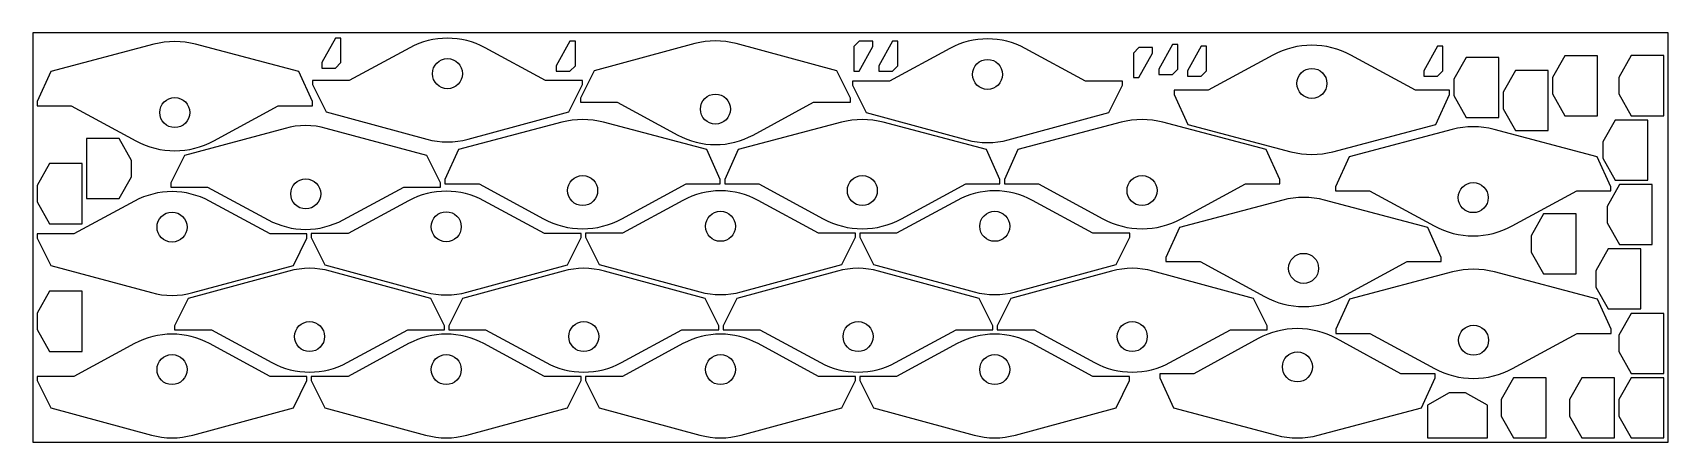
# Model space of a CAD drawing. Header units: metres. Extents: x 0 to 6000, y 0 to 1500.
import ezdxf

# ---------------------------------------------------------------- set-up
doc = ezdxf.new("R2010")
doc.units = ezdxf.units.M

msp = doc.modelspace()

# ---------------------------------------------------------------- linework, layer by layer
for points in [[(0, 0), (6000, 0), (6000, 1500), (0, 1500)], [(1060.5, 1390.6), (1060.5, 1370.6), (1110.5, 1370.6), (1130.5, 1390.6), (1130.5, 1480.6), (1110.5, 1480.6)], [(1920.7, 1378.8), (1920.7, 1358.8), (1970.7, 1358.8), (1990.7, 1378.8), (1990.7, 1468.8), (1970.7, 1468.8)], [(3081.8, 1449.2), (3081.8, 1469.2), (3031.8, 1469.2), (3011.8, 1449.2), (3011.8, 1359.2), (3031.8, 1359.2)], [(3103.5, 1378.8), (3103.5, 1358.8), (3153.5, 1358.8), (3173.5, 1378.8), (3173.5, 1468.8), (3153.5, 1468.8)], [(4108.1, 1425.6), (4108.1, 1445.6), (4058.1, 1445.6), (4038.1, 1425.6), (4038.1, 1335.6), (4058.1, 1335.6)], [(4131.4, 1367), (4131.4, 1347), (4181.4, 1347), (4201.4, 1367), (4201.4, 1457), (4181.4, 1457)], [(4235.9, 1361.1), (4235.9, 1341.1), (4285.9, 1341.1), (4305.9, 1361.1), (4305.9, 1451.1), (4285.9, 1451.1)], [(5103.2, 1361.1), (5103.2, 1341.1), (5153.2, 1341.1), (5173.2, 1361.1), (5173.2, 1451.1), (5153.2, 1451.1)], [(5258.7, 1409.8), (5213.7, 1329.8), (5213.7, 1269.8), (5258.7, 1189.8), (5378.7, 1189.8), (5378.7, 1409.8)], [(5620.8, 1415.7), (5575.8, 1335.7), (5575.8, 1275.7), (5620.8, 1195.7), (5740.8, 1195.7), (5740.8, 1415.7)], [(5864, 1416.1), (5819, 1336.1), (5819, 1276.1), (5864, 1196.1), (5984, 1196.1), (5984, 1416.1)], [(5439.7, 1361.8), (5394.7, 1281.8), (5394.7, 1221.8), (5439.7, 1141.8), (5559.7, 1141.8), (5559.7, 1361.8)], [(5804.6, 1180.1), (5759.6, 1100.1), (5759.6, 1040.1), (5804.6, 960.1), (5924.6, 960.1), (5924.6, 1180.1)], [(317.1, 892.3), (362.1, 972.3), (362.1, 1032.3), (317.1, 1112.3), (197.1, 1112.3), (197.1, 892.3)], [(61, 1020.6), (16, 940.6), (16, 880.6), (61, 800.6), (181.1, 800.6), (181.1, 1020.6)], [(5820.7, 944.1), (5775.7, 864.1), (5775.7, 804.1), (5820.7, 724.1), (5940.7, 724.1), (5940.7, 944.1)], [(5542.5, 836.6), (5497.5, 756.6), (5497.5, 696.6), (5542.5, 616.6), (5662.5, 616.6), (5662.5, 836.6)], [(5779.1, 708.1), (5734.1, 628.1), (5734.1, 568.1), (5779.1, 488.1), (5899.1, 488.1), (5899.1, 708.1)], [(61, 552.9), (16, 472.9), (16, 412.9), (61, 332.9), (181.1, 332.9), (181.1, 552.9)], [(5864, 472.1), (5819, 392.1), (5819, 332.1), (5864, 252.1), (5984, 252.1), (5984, 472.1)], [(5336.5, 136.1), (5256.5, 181.1), (5196.5, 181.1), (5116.5, 136.1), (5116.5, 16), (5336.5, 16)], [(5432.2, 236), (5387.2, 156.1), (5387.2, 96.1), (5432.2, 16), (5552.2, 16), (5552.2, 236)], [(5682.9, 236), (5637.9, 156.1), (5637.9, 96.1), (5682.9, 16), (5802.9, 16), (5802.9, 236)], [(5864, 236), (5819, 156.1), (5819, 96.1), (5864, 16), (5984, 16), (5984, 236)]]:
    msp.add_lwpolyline(points, close=True)
for points in [[(444.4, 1457.7), (66.1, 1357.7), (16, 1247.7), (16, 1232.7), (141.1, 1232.7), (377.9, 1104.1, 0.254045), (664.2, 1104.1), (901, 1232.7), (1026.1, 1232.7), (1026.1, 1247.7), (976, 1357.7), (597.7, 1457.7, 0.129976)], [(1597.2, 1110.1), (1966.5, 1210.1), (2016.5, 1310.1), (2016.5, 1325.1), (1881.5, 1325.1), (1659.4, 1445.1, 0.253087), (1383.5, 1445.1), (1161.5, 1325.1), (1026.5, 1325.1), (1026.5, 1310.1), (1076.5, 1210.1), (1445.7, 1110.1, 0.132927)], [(2428.7, 1460.2), (2059.5, 1360.3), (2009.5, 1260.3), (2009.5, 1245.3), (2144.5, 1245.3), (2366.5, 1125.2, 0.253087), (2642.4, 1125.2), (2864.5, 1245.3), (2999.5, 1245.3), (2999.5, 1260.3), (2949.5, 1360.3), (2580.2, 1460.2, 0.132927)], [(3578.4, 1107.5), (3947.6, 1207.5), (3997.6, 1307.5), (3997.6, 1322.5), (3862.6, 1322.5), (3640.6, 1442.6, 0.253087), (3364.7, 1442.6), (3142.6, 1322.5), (3007.6, 1322.5), (3007.6, 1307.5), (3057.6, 1207.5), (3426.9, 1107.5, 0.132927)], [(4769.3, 1064.4), (5147.6, 1164.4), (5197.6, 1274.4), (5197.6, 1289.4), (5072.6, 1289.4), (4835.8, 1418.1, 0.254045), (4549.5, 1418.1), (4312.6, 1289.4), (4187.6, 1289.4), (4187.6, 1274.4), (4237.6, 1164.4), (4615.9, 1064.4, 0.129976)], [(1576.5, 1350.1, -1), (1466.5, 1350.1, -1)], [(3557.6, 1347.5, -1), (3447.6, 1347.5, -1)], [(4747.6, 1314.4, -1), (4637.6, 1314.4, -1)], [(466, 1207.7, -1), (576, 1207.7, -1)], [(2449.5, 1220.3, -1), (2559.5, 1220.3, -1)], [(925.6, 1149.8), (556.4, 1049.8), (506.4, 949.8), (506.4, 934.8), (641.4, 934.8), (863.4, 814.8, 0.253087), (1139.3, 814.8), (1361.4, 934.8), (1496.4, 934.8), (1496.4, 949.8), (1446.4, 1049.8), (1077.1, 1149.8, 0.132927)], [(1940.7, 1171.9), (1562.4, 1071.9), (1512.4, 961.9), (1512.4, 946.9), (1637.4, 946.9), (1874.2, 818.2, 0.254045), (2160.6, 818.2), (2397.4, 946.9), (2522.4, 946.9), (2522.4, 961.9), (2472.4, 1071.9), (2094.1, 1171.9, 0.129976)], [(2966.7, 1172.1), (2588.4, 1072), (2538.4, 962), (2538.4, 947), (2663.4, 947), (2900.2, 818.4, 0.254045), (3186.6, 818.4), (3423.4, 947), (3548.4, 947), (3548.4, 962), (3498.4, 1072), (3120.1, 1172.1, 0.129976)], [(3992.7, 1172.1), (3614.4, 1072), (3564.4, 962), (3564.4, 947), (3689.4, 947), (3926.2, 818.4, 0.254045), (4212.6, 818.4), (4449.4, 947), (4574.4, 947), (4574.4, 962), (4524.4, 1072), (4146.1, 1172.1, 0.129976)], [(5207.6, 1146), (4829.3, 1046), (4779.3, 936), (4779.3, 921), (4904.3, 921), (5141.1, 792.4, 0.254045), (5427.5, 792.4), (5664.3, 921), (5789.3, 921), (5789.3, 936), (5739.3, 1046), (5361, 1146, 0.129976)], [(946.4, 909.8, -1), (1056.4, 909.8, -1)], [(1962.4, 921.9, -1), (2072.4, 921.9, -1)], [(2988.4, 922, -1), (3098.4, 922, -1)], [(4014.4, 922, -1), (4124.4, 922, -1)], [(586.8, 548.1), (956.1, 648), (1006, 748), (1006, 763), (871, 763), (649, 883.1, 0.253087), (373.1, 883.1), (151, 763), (16, 763), (16, 748), (66.1, 648), (435.3, 548.1, 0.132927)], [(1592.9, 549.6), (1962.1, 649.5), (2012.1, 749.5), (2012.1, 764.5), (1877.1, 764.5), (1655.1, 884.6, 0.253087), (1379.1, 884.6), (1157.1, 764.5), (1022.1, 764.5), (1022.1, 749.5), (1072.1, 649.5), (1441.3, 549.6, 0.132927)], [(2598.9, 551.1), (2968.1, 651), (3018.1, 751), (3018.1, 766), (2883.1, 766), (2661.1, 886.1, 0.253087), (2385.2, 886.1), (2163.1, 766), (2028.1, 766), (2028.1, 751), (2078.1, 651), (2447.4, 551.1, 0.132927)], [(3605, 551.1), (3974.2, 651), (4024.2, 751), (4024.2, 766), (3889.2, 766), (3667.2, 886.1, 0.253087), (3391.2, 886.1), (3169.2, 766), (3034.2, 766), (3034.2, 751), (3084.2, 651), (3453.4, 551.1, 0.132927)], [(5229.3, 896, -1), (5339.3, 896, -1)], [(566, 788, -1), (456, 788, -1)], [(1572.1, 789.5, -1), (1462.1, 789.5, -1)], [(2578.1, 791, -1), (2468.1, 791, -1)], [(3584.2, 791, -1), (3474.2, 791, -1)], [(4585.7, 887.1), (4207.3, 787), (4157.3, 677), (4157.3, 662), (4282.3, 662), (4519.2, 533.4, 0.254045), (4805.5, 533.4), (5042.3, 662), (5167.3, 662), (5167.3, 677), (5117.3, 787), (4739, 887.1, 0.129976)], [(4607.3, 637, -1), (4717.3, 637, -1)], [(939.8, 627), (570.6, 527), (520.6, 427), (520.6, 412), (655.6, 412), (877.6, 291.9, 0.253087), (1153.5, 291.9), (1375.6, 412), (1510.6, 412), (1510.6, 427), (1460.6, 527), (1091.3, 627, 0.132927)], [(1945.8, 627), (1576.6, 527), (1526.6, 427), (1526.6, 412), (1661.6, 412), (1883.6, 291.9, 0.253087), (2159.5, 291.9), (2381.6, 412), (2516.6, 412), (2516.6, 427), (2466.6, 527), (2097.3, 627, 0.132927)], [(2951.8, 627), (2582.6, 527), (2532.6, 427), (2532.6, 412), (2667.6, 412), (2889.6, 291.9, 0.253087), (3165.5, 291.9), (3387.6, 412), (3522.6, 412), (3522.6, 427), (3472.6, 527), (3103.3, 627, 0.132927)], [(3957.8, 627), (3588.6, 527), (3538.6, 427), (3538.6, 412), (3673.6, 412), (3895.6, 291.9, 0.253087), (4171.5, 291.9), (4393.6, 412), (4528.6, 412), (4528.6, 427), (4478.6, 527), (4109.3, 627, 0.132927)], [(5208.9, 623.8), (4830.6, 523.7), (4780.6, 413.7), (4780.6, 398.7), (4905.6, 398.7), (5142.4, 270.1, 0.254045), (5428.8, 270.1), (5665.6, 398.7), (5790.6, 398.7), (5790.6, 413.7), (5740.6, 523.7), (5362.3, 623.8, 0.129976)], [(960.6, 387, -1), (1070.6, 387, -1)], [(1966.6, 387, -1), (2076.6, 387, -1)], [(2972.6, 387, -1), (3082.6, 387, -1)], [(3978.6, 387, -1), (4088.6, 387, -1)], [(5230.6, 373.7, -1), (5340.6, 373.7, -1)], [(586.8, 26.1), (956.1, 126), (1006, 226), (1006, 241), (871, 241), (649, 361.1, 0.253087), (373.1, 361.1), (151, 241), (16, 241), (16, 226), (66.1, 126), (435.3, 26.1, 0.132927)], [(1592.8, 26.1), (1962.1, 126), (2012.1, 226), (2012.1, 241), (1877.1, 241), (1655, 361.1, 0.253087), (1379.1, 361.1), (1157.1, 241), (1022.1, 241), (1022.1, 226), (1072.1, 126), (1441.3, 26.1, 0.132927)], [(2598.8, 26.1), (2968.1, 126), (3018.1, 226), (3018.1, 241), (2883.1, 241), (2661, 361.1, 0.253087), (2385.1, 361.1), (2163.1, 241), (2028.1, 241), (2028.1, 226), (2078.1, 126), (2447.3, 26.1, 0.132927)], [(3604.8, 26.1), (3974.1, 126), (4024.1, 226), (4024.1, 241), (3889.1, 241), (3667, 361.1, 0.253087), (3391.1, 361.1), (3169.1, 241), (3034.1, 241), (3034.1, 226), (3084.1, 126), (3453.3, 26.1, 0.132927)], [(4716, 26), (5094.3, 126), (5144.3, 236), (5144.3, 251), (5019.3, 251), (4782.5, 379.7, 0.254045), (4496.1, 379.7), (4259.3, 251), (4134.3, 251), (4134.3, 236), (4184.3, 126), (4562.6, 26, 0.129976)], [(566, 266.1, -1), (456, 266.1, -1)], [(1572.1, 266.1, -1), (1462.1, 266.1, -1)], [(2578.1, 266.1, -1), (2468.1, 266.1, -1)], [(3584.1, 266.1, -1), (3474.1, 266.1, -1)], [(4694.3, 276, -1), (4584.3, 276, -1)]]:
    msp.add_lwpolyline(points, format="xyb", close=True)

doc.saveas('drawing.dxf')
